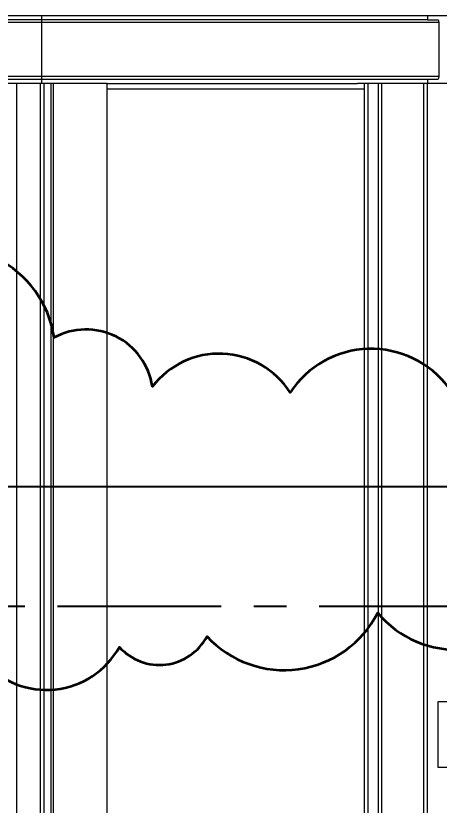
# Model space of a CAD drawing. Header units: inches. Extents: x 0 to 4731, y 0 to 1632.
# Drawn here: x 412.4 to 451.2, y 586.3 to 658.7 of the extents above; entities that cross this region are included whole.
import ezdxf

# ---------------------------------------------------------------- set-up
doc = ezdxf.new("R2010")
doc.units = ezdxf.units.IN
doc.header["$LTSCALE"] = 48
doc.header["$MEASUREMENT"] = 0
doc.linetypes.add('CENTER', pattern=[2, 1.25, -0.25, 0.25, -0.25])
for name, color, linetype, lineweight in [('Equipment-AM_0', 7, 'Continuous', 50), ('Equipment-AM_5', 92, 'Continuous', 25), ('Equipment-AM_6', 140, 'Continuous', 35), ('Equipment-AM_7', 142, 'CENTER', 25)]:
    doc.layers.add(name, color=color, linetype=linetype, lineweight=lineweight)
doc.styles.get("Standard").update_dxf_attribs({"font": 'ROMANS.SHX', "width": 0.7})
doc.dimstyles.new('VALMET_ANSI$0', dxfattribs={"dimscale": 48, "dimtxt": 0.12, "dimasz": 0.12, "dimexe": 0.1, "dimexo": 0.05, "dimgap": 0.06, "dimtad": 1, "dimtoh": 1, "dimdec": 5, "dimzin": 7, "dimdsep": 46, "dimlunit": 4, "dimtxsty": 'Standard', "dimcen": 0, "dimclrd": 256, "dimclre": 256, "dimclrt": 140, "dimadec": 0, "dimazin": 2, "dimtp": 0.1, "dimtm": 0.1, "dimtfac": 0.71, "dimtdec": 5, "dimtofl": 0, "dimtmove": 0, "dimatfit": 3, "dimfxl": 1, "dimfrac": 2, "dimtolj": 1, "dimtzin": 7, "dimlwd": -1, "dimlwe": -1, "dimarcsym": 1})

# ---------------------------------------------------------------- blocks, each defined once
blk = doc.blocks.new('*D668')
at = {"layer": 'Defpoints', "color": 0, "transparency": 16777216}
for p in [(387.33, 615.53), (554.558, 508.53), (602.928, 508.53)]:
    blk.add_point(p, dxfattribs=at)
at = {"layer": 'Equipment-AM_5', "linetype": 'ByBlock', "transparency": 16777216}
for p, q in [((389.73, 615.53), (607.728, 615.53)), ((602.928, 609.77), (602.928, 514.29)), ((556.958, 508.53), (607.728, 508.53))]:
    blk.add_line(p, q, dxfattribs=at)
at = {"layer": 'Equipment-AM_5', "transparency": 16777216}
for points in [[(601.968, 609.77), (603.888, 609.77), (602.928, 615.53)], [(601.968, 514.29), (603.888, 514.29), (602.928, 508.53)]]:
    blk.add_solid(points, dxfattribs=at)
at = {"layer": 'Equipment-AM_5', "color": 140, "transparency": 16777216, "insert": (596.619, 560.369), "char_height": 5.76, "attachment_point": 5, "rotation": 90}
blk.add_mtext('\\A1;8\'-11"', dxfattribs=at)

msp = doc.modelspace()

# ---------------------------------------------------------------- linework, layer by layer
at = {"layer": 'Equipment-AM_0', "lineweight": 18}
for p, q in [((414.751203, 658.730171), (277.604193, 658.730171)), ((414.751203, 658.730171), (414.751203, 658.365171)), ((450.157769, 658.730171), (414.751203, 658.730171)), ((450.157769, 658.730171), (450.157769, 658.365171)), ((452.315144, 658.730171), (450.157769, 658.730171)), ((414.751203, 658.365171), (277.604193, 658.365171)), ((414.751203, 658.115171), (277.604193, 658.115171)), ((414.751203, 658.365171), (414.751203, 658.115171)), ((450.157769, 658.365171), (414.751203, 658.365171)), ((414.751203, 658.115171), (414.751203, 653.145171)), ((451.189869, 658.115171), (414.751203, 658.115171)), ((450.157769, 658.365171), (451.100277, 658.365171)), ((451.189869, 658.115171), (451.189869, 653.145171)), ((414.751203, 653.145171), (277.604193, 653.145171)), ((414.751203, 652.895171), (277.604193, 652.895171)), ((414.751203, 653.145171), (414.751203, 652.895171)), ((451.189869, 653.145171), (414.751203, 653.145171)), ((414.751203, 652.895171), (414.751203, 652.530171)), ((450.157769, 652.895171), (414.751203, 652.895171)), ((450.157769, 652.895171), (450.157769, 652.530171)), ((451.100277, 652.895171), (450.157769, 652.895171)), ((414.751203, 652.530171), (410.15924, 652.530171)), ((412.49491, 509.030171), (412.49491, 652.530171)), ((414.64928, 509.030171), (414.64928, 652.530171)), ((414.997462, 652.530171), (414.751203, 652.530171)), ((414.997462, 509.030171), (414.997462, 652.530171)), ((415.632374, 652.530171), (414.997462, 652.530171)), ((415.632374, 509.030171), (415.632374, 652.530171)), ((415.841729, 652.530171), (415.632374, 652.530171)), ((415.841729, 509.030171), (415.841729, 652.530171)), ((420.773024, 652.530171), (415.841729, 652.530171)), ((420.773024, 509.030171), (420.773024, 652.530171)), ((420.773024, 652.530171), (443.726328, 652.530171)), ((420.773024, 652.030171), (444.38124, 652.030171)), ((450.157769, 652.530171), (443.726328, 652.530171)), ((444.38124, 522.780171), (444.38124, 652.530171)), ((444.721997, 652.530171), (444.38124, 652.530171)), ((444.721997, 522.780059), (444.721997, 652.530171)), ((445.664505, 522.652247), (445.664505, 652.530171)), ((445.987492, 522.551577), (445.987492, 652.530171)), ((449.828682, 517.471348), (449.828682, 652.530171)), ((450.169439, 652.530171), (449.828682, 652.530171)), ((450.169439, 509.030171), (450.169439, 652.530171)), ((452.326814, 652.530171), (450.169439, 652.530171)), ((451.113738, 595.780171), (451.113738, 589.780171)), ((456.715221, 595.780171), (451.113738, 595.780171)), ((451.113738, 589.780171), (456.715221, 589.780171))]:
    msp.add_line(p, q, dxfattribs=at)
at = {"layer": 'Equipment-AM_0', "lineweight": 18, "flags": 128}
for points in [[(451.100277, 658.365171), (451.117755, 658.360367), (451.134562, 658.346141), (451.150052, 658.323038), (451.163628, 658.291947), (451.17477, 658.254063), (451.183049, 658.210842), (451.188147, 658.163943), (451.189869, 658.115171)], [(451.189869, 653.145171), (451.188147, 653.096398), (451.183049, 653.0495), (451.17477, 653.006278), (451.163628, 652.968394), (451.150052, 652.937303), (451.134562, 652.914201), (451.117755, 652.899974), (451.100277, 652.895171)]]:
    msp.add_lwpolyline(points, dxfattribs=at)
at = {"layer": 'Equipment-AM_6'}
msp.add_lwpolyline([(452.11847, 624.594624, 0.52056705), (437.560767, 624.161114, 0.52056705), (424.924248, 624.701415, 0.52056705), (415.910207, 629.204478, 0.52056705), (401.669372, 636.318645, 0.52056705), (394.058622, 640.120679, 0.52056705), (383.353861, 645.468361, 0.52056705), (372.315119, 646.257808, 0.52056705), (363.439586, 646.388216, 0.52056705), (357.737268, 640.921303, 0.52056705), (352.105282, 628.704695, 0.52056705), (348.107136, 620.032125, 0.52056705), (352.865979, 610.819967, 0.52056705), (362.404105, 599.723121, 0.52056705), (376.898334, 593.85785, 0.52056705), (386.728208, 593.999456, 0.52056705), (394.961339, 596.000279, 0.52056705), (409.445529, 599.50287, 0.52056705), (421.894544, 600.811704, 0.52056705), (429.939204, 601.779763, 0.52056705), (445.598879, 603.936901, 0.52056705), (460.738543, 605.156635, 0.52056705)], format="xyb", dxfattribs=at)
at = {"layer": 'Equipment-AM_7', "ltscale": 0.25}
msp.add_line((551.232053, 604.530171), (296.000188, 604.530171), dxfattribs=at)

# ---------------------------------------------------------------- dimensions: what is measured, and where the dimension line sits
at = {"layer": 'Equipment-AM_5'}
dim = msp.add_linear_dim(base=(602.927601, 508.530171), p1=(387.329852, 615.530171), p2=(554.558472, 508.530171), angle=90, dimstyle='VALMET_ANSI$0', dxfattribs=at)
dim.commit()
dim.dimension.update_dxf_attribs({"geometry": '*D668', "text_midpoint": (602.927601, 560.368653), "dimtype": 160})

doc.saveas('drawing.dxf')
